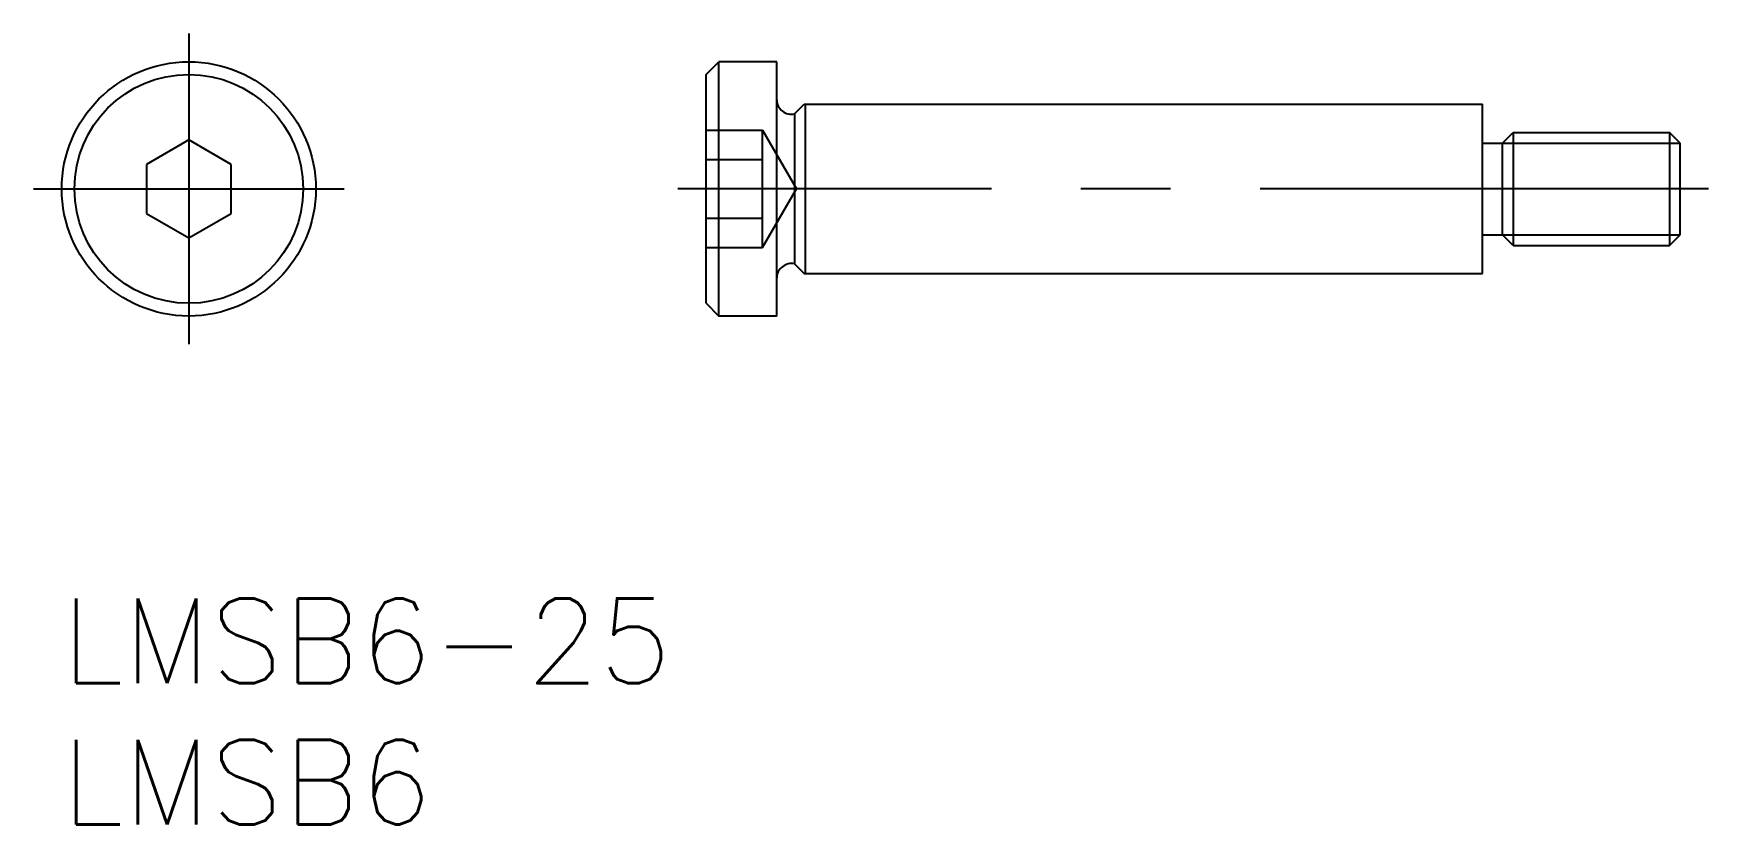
# Model space of a CAD drawing. Extents: x -1 to 58.3, y -8 to 20.
import ezdxf

# ---------------------------------------------------------------- set-up
doc = ezdxf.new("R2010")
doc.units = 0
doc.header["$LTSCALE"] = 0.5
doc.linetypes.add('CENTER', pattern=[50.8, 31.75, -6.35, 6.35, -6.35])
doc.linetypes.add('DASHED', pattern=[19.05, 12.7, -6.35])
for name, color, linetype in [('MSM_CENTER', 1, 'CENTER'), ('MSM_CONTINUOUS', 7, 'CONTINUOUS'), ('MSM_DASHED', 4, 'DASHED'), ('MSM_NARROW', 5, 'CONTINUOUS'), ('MSM_PART_NUMBER', 7, 'CONTINUOUS')]:
    doc.layers.add(name, color=color, linetype=linetype)
doc.styles.get("Standard").update_dxf_attribs({"font": 'txt.shx', "height": 3, "bigfont": 'bigfont.shx'})

# ---------------------------------------------------------------- blocks, each defined once
blk = doc.blocks.new('*U2')
at = {"layer": 'MSM_PART_NUMBER'}
blk.add_text('LMSB6-25', height=3, dxfattribs=at).set_placement((0, -3))
blk = doc.blocks.new('*U3')
at = {"layer": 'MSM_PART_NUMBER'}
blk.add_text('LMSB6', height=3, dxfattribs=at).set_placement((0, -8))

msp = doc.modelspace()

# ---------------------------------------------------------------- linework, layer by layer
at = {"layer": 'MSM_CENTER'}
for p, q in [((4.5, 20), (4.5, 9)), ((-1, 14.5), (10, 14.5)), ((58.324, 14.5), (21.824, 14.5))]:
    msp.add_line(p, q, dxfattribs=at)
at = {"layer": 'MSM_CONTINUOUS'}
for p, q in [((22.824, 18.55), (23.274, 19)), ((23.274, 10), (23.274, 19)), ((25.324, 19), (23.274, 19)), ((25.324, 10), (25.324, 19)), ((22.824, 10.45), (22.824, 18.55)), ((25.954, 17.155), (26.299, 17.5)), ((26.299, 17.5), (50.324, 17.5)), ((26.33, 17.5), (26.33, 11.5)), ((50.324, 11.5), (50.324, 17.5)), ((25.954, 17.155), (25.954, 11.845)), ((4.5, 16.232), (3, 15.366)), ((6, 15.366), (4.5, 16.232)), ((50.324, 16.121), (51.024, 16.121)), ((51.024, 16.121), (51.403, 16.5)), ((51.024, 12.879), (51.024, 16.121)), ((51.403, 16.5), (56.945, 16.5)), ((51.403, 16.5), (51.403, 12.5)), ((57.324, 16.121), (56.945, 16.5)), ((56.945, 16.5), (56.945, 12.5)), ((57.324, 12.879), (57.324, 16.121)), ((3, 15.366), (3, 13.634)), ((6, 13.634), (6, 15.366)), ((3, 13.634), (4.5, 12.768)), ((4.5, 12.768), (6, 13.634)), ((50.324, 12.879), (51.024, 12.879)), ((51.403, 12.5), (51.024, 12.879)), ((51.403, 12.5), (56.945, 12.5)), ((56.945, 12.5), (57.324, 12.879)), ((25.954, 11.845), (26.299, 11.5)), ((26.299, 11.5), (50.324, 11.5)), ((22.824, 10.45), (23.274, 10)), ((25.324, 10), (23.274, 10))]:
    msp.add_line(p, q, dxfattribs=at)
for radius in [4.5, 4.05]:
    msp.add_circle((4.5, 14.5), radius, dxfattribs=at)
for centre, start, end in [((25.841, 17.66), 181.0905, 282.5951), ((25.841, 11.34), 77.4049, 178.9095)]:
    msp.add_arc(centre, 0.517, start, end, dxfattribs=at)
at = {"layer": 'MSM_DASHED'}
for p, q in [((22.824, 16.578), (24.816, 16.578)), ((24.824, 16.578), (26.024, 14.5)), ((24.824, 12.422), (24.824, 16.578)), ((22.824, 15.539), (24.824, 15.539)), ((24.824, 12.422), (26.024, 14.5)), ((22.824, 13.461), (24.824, 13.461)), ((22.824, 12.422), (24.816, 12.422))]:
    msp.add_line(p, q, dxfattribs=at)
at = {"layer": 'MSM_NARROW'}
for p, q in [((51.024, 16.121), (57.324, 16.121)), ((51.024, 12.879), (57.324, 12.879))]:
    msp.add_line(p, q, dxfattribs=at)

# ---------------------------------------------------------------- block references
at = {"layer": 'MSM_CONTINUOUS'}
for name in ['*U2', '*U3']:
    msp.add_blockref(name, (0, 0), dxfattribs=at)

doc.saveas('drawing.dxf')
